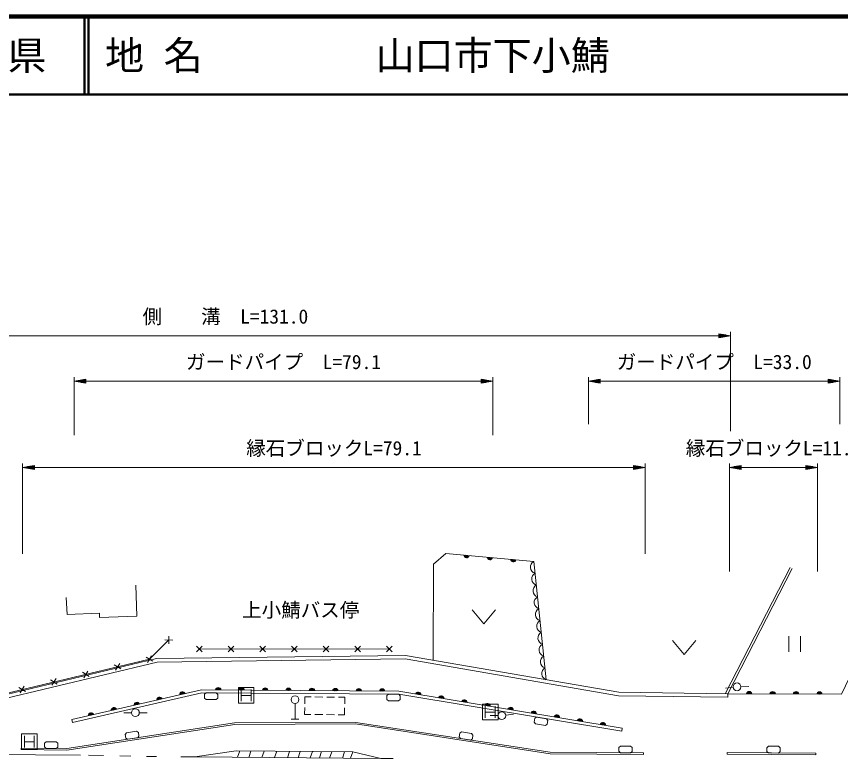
# Model space of a CAD drawing. Units: millimetres, scale not verified. Extents: x 40000 to 680000, y 20000 to 380000.
# Drawn here: x 359035 to 464591, y 284931 to 380000 of the extents above; entities that cross this region are included whole.
import ezdxf
from ezdxf.enums import TextEntityAlignment as Align

# ---------------------------------------------------------------- set-up
doc = ezdxf.new("R2010")
doc.units = ezdxf.units.MM
doc.header["$LTSCALE"] = 1000
for name, color, linetype, lineweight in [('M-BGD', 7, 'Continuous', 13), ('M-STR-HTXT', 7, 'Continuous', 13), ('M-STR-STRC', 7, 'Continuous', 13), ('M-STR-STRD', 7, 'Continuous', 13), ('M-TTL', 2, 'Continuous', 140), ('M-TTL-LINE', 7, 'Continuous', 50)]:
    doc.layers.add(name, color=color, linetype=linetype, lineweight=lineweight)
doc.layers.add('M-TTL-TXT', color=7, linetype='Continuous')
doc.styles.add('ＭＳ ゴシック', font='')
doc.styles.get('ＭＳ ゴシック').set_extended_font_data('MS Gothic')

msp = doc.modelspace()

# ---------------------------------------------------------------- linework, layer by layer
at = {"layer": 'M-BGD'}
for p, q in [((412396, 297529), (412432, 309826)), ((425299, 310191), (426886, 295024)), ((458141, 309392), (449833, 293239)), ((458407, 309255), (450168, 293235)), ((374459, 303188), (374303, 307132)), ((365420, 305565), (365506, 303391)), ((365506, 303391), (369663, 303556)), ((369663, 303556), (369685, 302998)), ((369685, 302998), (374459, 303188)), ((417413, 303976), (418913, 302176)), ((418913, 302176), (420413, 303976)), ((379053, 300113), (378053, 300120)), ((378550, 299616), (378557, 300616)), ((443054, 300072), (444554, 298272)), ((444554, 298272), (446054, 300072)), ((457976, 300593), (457976, 298593)), ((459476, 300593), (459476, 298593)), ((382814, 299311), (382107, 298603)), ((382107, 299310), (382815, 298604)), ((382461, 298957), (406808, 298968)), ((386872, 299313), (386165, 298605)), ((386165, 299312), (386872, 298605)), ((390223, 299314), (390930, 298607)), ((390930, 299314), (390223, 298607)), ((394281, 299316), (394988, 298609)), ((394988, 299316), (394281, 298609)), ((398338, 299318), (399046, 298611)), ((399045, 299318), (398339, 298610)), ((403103, 299320), (402396, 298612)), ((402396, 299319), (403104, 298613)), ((406454, 299321), (407161, 298614)), ((407161, 299321), (406454, 298614)), ((348091, 290817), (376989, 297729)), ((376498, 297405), (375646, 297928)), ((375810, 297240), (376333, 298092)), ((376989, 297729), (408852, 298142)), ((377045, 297280), (408817, 297692)), ((408817, 297692), (436148, 292965)), ((408852, 298142), (436189, 293415)), ((348141, 290366), (377045, 297280)), ((372420, 296429), (371568, 296953)), ((371732, 296265), (372256, 297117)), ((368342, 295454), (367490, 295977)), ((367654, 295289), (368178, 296142)), ((364264, 294478), (363412, 295002)), ((363576, 294314), (364100, 295166)), ((360186, 293503), (359334, 294026)), ((359499, 293339), (360022, 294191)), ((382737, 293745), (366133, 289919)), ((408026, 293561), (382737, 293745)), ((436632, 288827), (408026, 293561)), ((450836, 294052), (449843, 293930)), ((451832, 294129), (452831, 294162)), ((382781, 293344), (366223, 289529)), ((407992, 293162), (382781, 293344)), ((383124, 293156), (383120, 292673)), ((383319, 292486), (383120, 292673)), ((383325, 293340), (383124, 293156)), ((383319, 292486), (384621, 292477)), ((383325, 293340), (384627, 293331)), ((384621, 292477), (384822, 292661)), ((384627, 293331), (384826, 293144)), ((384826, 293144), (384822, 292661)), ((395964, 292827), (395958, 291951)), ((396773, 292822), (395964, 292827)), ((398273, 292812), (397273, 292819)), ((399773, 292803), (398773, 292809)), ((401082, 292794), (400273, 292799)), ((401077, 291917), (401082, 292794)), ((406488, 292987), (406485, 292504)), ((406684, 292317), (406485, 292504)), ((406690, 293171), (406488, 292987)), ((406690, 293171), (407992, 293162)), ((407985, 292307), (408187, 292491)), ((436567, 288432), (407992, 293162)), ((407992, 293162), (408190, 292974)), ((408190, 292974), (408187, 292491)), ((436148, 292965), (450163, 292785)), ((436189, 293415), (450168, 293235)), ((450163, 292785), (450168, 293235)), ((394719, 291974), (394719, 289974)), ((395955, 291451), (395949, 290574)), ((401068, 290541), (401073, 291417)), ((406684, 292317), (407985, 292307)), ((373770, 290795), (372770, 290782)), ((374770, 290797), (375770, 290789)), ((395949, 290574), (396758, 290569)), ((397258, 290565), (398258, 290559)), ((398758, 290556), (399758, 290549)), ((400258, 290546), (401068, 290541)), ((420702, 290433), (419703, 290441)), ((421699, 290489), (422691, 290611)), ((366133, 289919), (366223, 289529)), ((394219, 289974), (395219, 289974)), ((425434, 290087), (425355, 289610)), ((425522, 289394), (425355, 289610)), ((425661, 290237), (425434, 290087)), ((425522, 289394), (426806, 289182)), ((425661, 290237), (426946, 290025)), ((426806, 289182), (427034, 289332)), ((426946, 290025), (427113, 289809)), ((427113, 289809), (427034, 289332)), ((373143, 288238), (372973, 288024)), ((374430, 288435), (373143, 288238)), ((374430, 288435), (374655, 288281)), ((374728, 287804), (374655, 288281)), ((415749, 287707), (415822, 288184)), ((416048, 288338), (415822, 288184)), ((417335, 288140), (416048, 288338)), ((436632, 288827), (436567, 288432)), ((373046, 287546), (372973, 288024)), ((373272, 287393), (373046, 287546)), ((374559, 287590), (373272, 287393)), ((374559, 287590), (374728, 287804)), ((415918, 287493), (415749, 287707)), ((417205, 287295), (415918, 287493)), ((417205, 287295), (417431, 287448)), ((417335, 288140), (417504, 287926)), ((417431, 287448), (417504, 287926)), ((362623, 286424), (362629, 286907)), ((362820, 286236), (362623, 286424)), ((362832, 287090), (362629, 286907)), ((364122, 286218), (362820, 286236)), ((364134, 287072), (362832, 287090)), ((364122, 286218), (364324, 286401)), ((364134, 287072), (364331, 286884)), ((364324, 286401), (364331, 286884)), ((436201, 285859), (436203, 286342)), ((436404, 286527), (436203, 286342)), ((437706, 286520), (436404, 286527)), ((437706, 286520), (437905, 286334)), ((437902, 285851), (437905, 286334)), ((455153, 285834), (455156, 286317)), ((455357, 286502), (455156, 286317)), ((456659, 286493), (455357, 286502)), ((456659, 286493), (456858, 286305)), ((456854, 285822), (456858, 286305)), ((368260, 285349), (370164, 285314)), ((372282, 285275), (373699, 285248)), ((375691, 285211), (376984, 285188)), ((381893, 285130), (380073, 285130)), ((436400, 285673), (436201, 285859)), ((437702, 285666), (436400, 285673)), ((437702, 285666), (437902, 285851)), ((455351, 285647), (455153, 285834)), ((456653, 285638), (455351, 285647)), ((456653, 285638), (456854, 285822)), ((405698, 284934), (407275, 284931))]:
    msp.add_line(p, q, dxfattribs=at)
for points in [[(412432, 309826), (414050, 311183), (425299, 310191)], [(472136, 308641), (464724, 293177), (450059, 293236)], [(378553, 300116), (376072, 297666), (355682, 292789)], [(367220, 285377), (286552, 285962), (230786, 286581), (223742, 286852)]]:
    msp.add_lwpolyline(points, dxfattribs=at)
for centre in [(451332, 294112), (394719, 292474), (374270, 290801), (421202, 290429)]:
    msp.add_circle(centre, 500, dxfattribs=at)
for centre, radius, start, end in [((416691, 311004), 354, 183.75884, 346.16402), ((416691, 311004), 283, 185.98288, 343.93998), ((416691, 311004), 212, 189.7292, 340.19365), ((416691, 311004), 142, 197.44093, 332.48192), ((416691, 311004), 100, 207.7586, 322.16426), ((416691, 311004), 100, 207.7586, 322.16426), ((419680, 310741), 354, 183.75884, 346.16402), ((419680, 310741), 283, 185.98288, 343.93998), ((419680, 310741), 212, 189.7292, 340.19365), ((419680, 310741), 142, 197.44093, 332.48192), ((419680, 310741), 100, 207.7586, 322.16426), ((419680, 310741), 100, 207.7586, 322.16426), ((422668, 310477), 354, 183.75884, 346.16402), ((422668, 310477), 283, 185.98288, 343.93998), ((422668, 310477), 212, 189.7292, 340.19365), ((422668, 310477), 142, 197.44093, 332.48192), ((422668, 310477), 100, 207.7586, 322.16426), ((422668, 310477), 100, 207.7586, 322.16426), ((425708, 309467), 831, 119.46542, 252.48135), ((425867, 307950), 831, 119.46542, 252.48135), ((426026, 306434), 831, 119.46542, 252.48135), ((426185, 304917), 831, 119.46542, 252.48135), ((426343, 303400), 831, 119.46542, 252.48135), ((426502, 301883), 831, 119.46542, 252.48135), ((426661, 300367), 831, 119.46542, 252.48135), ((426819, 298850), 831, 119.46542, 252.48135), ((426978, 297333), 831, 119.46542, 252.48135), ((427137, 295816), 831, 119.46542, 252.48135), ((380294, 293126), 354, 21.77312, 184.1783), ((384881, 293675), 354, 8.38196, 170.78714), ((384881, 293675), 283, 10.606, 168.5631), ((384881, 293675), 212, 14.35232, 164.81677), ((384881, 293675), 142, 22.06405, 157.10504), ((384881, 293675), 100, 32.38172, 146.78738), ((384881, 293675), 100, 32.38172, 146.78738), ((387881, 293653), 354, 8.38196, 170.78714), ((387881, 293653), 283, 10.606, 168.5631), ((387881, 293653), 212, 14.35232, 164.81677), ((387881, 293653), 142, 22.06405, 157.10504), ((387881, 293653), 100, 32.38172, 146.78738), ((387881, 293653), 100, 32.38172, 146.78738), ((390881, 293631), 354, 8.38196, 170.78714), ((390881, 293631), 283, 10.606, 168.5631), ((390881, 293631), 212, 14.35232, 164.81677), ((390881, 293631), 142, 22.06405, 157.10504), ((390881, 293631), 100, 32.38172, 146.78738), ((390881, 293631), 100, 32.38172, 146.78738), ((393881, 293610), 354, 8.38196, 170.78714), ((393881, 293610), 283, 10.606, 168.5631), ((393881, 293610), 212, 14.35232, 164.81677), ((393881, 293610), 142, 22.06405, 157.10504), ((393881, 293610), 100, 32.38172, 146.78738), ((393881, 293610), 100, 32.38172, 146.78738), ((396881, 293588), 354, 8.38196, 170.78714), ((396881, 293588), 283, 10.606, 168.5631), ((396881, 293588), 212, 14.35232, 164.81677), ((396881, 293588), 142, 22.06405, 157.10504), ((396881, 293588), 100, 32.38172, 146.78738), ((396881, 293588), 100, 32.38172, 146.78738), ((399881, 293566), 354, 8.38196, 170.78714), ((399881, 293566), 283, 10.606, 168.5631), ((399881, 293566), 212, 14.35232, 164.81677), ((399881, 293566), 142, 22.06405, 157.10504), ((399881, 293566), 100, 32.38172, 146.78738), ((399881, 293566), 100, 32.38172, 146.78738), ((402881, 293544), 354, 8.38196, 170.78714), ((402881, 293544), 283, 10.606, 168.5631), ((402881, 293544), 212, 14.35232, 164.81677), ((402881, 293544), 142, 22.06405, 157.10504), ((402881, 293544), 100, 32.38172, 146.78738), ((402881, 293544), 100, 32.38172, 146.78738), ((405881, 293523), 354, 8.38196, 170.78714), ((405881, 293523), 283, 10.606, 168.5631), ((405881, 293523), 212, 14.35232, 164.81677), ((405881, 293523), 142, 22.06405, 157.10504), ((405881, 293523), 100, 32.38172, 146.78738), ((405881, 293523), 100, 32.38172, 146.78738), ((410481, 293100), 354, 359.40007, 161.80525), ((452891, 293171), 354, 8.56468, 170.96986), ((452891, 293171), 283, 10.78872, 168.74582), ((455891, 293159), 354, 8.56468, 170.96986), ((458891, 293146), 354, 8.56468, 170.96986), ((461891, 293134), 354, 8.56468, 170.96986), ((377370, 292453), 354, 21.77312, 184.1783), ((377370, 292453), 283, 23.99716, 181.95426), ((377370, 292453), 212, 27.74349, 178.20793), ((377370, 292453), 142, 35.45521, 170.4962), ((377370, 292453), 100, 45.77288, 160.17854), ((377370, 292453), 100, 45.77288, 160.17854), ((380294, 293126), 283, 23.99716, 181.95426), ((380294, 293126), 212, 27.74349, 178.20793), ((380294, 293126), 142, 35.45521, 170.4962), ((380294, 293126), 100, 45.77288, 160.17854), ((380294, 293126), 100, 45.77288, 160.17854), ((410481, 293100), 283, 1.62411, 159.58121), ((410481, 293100), 212, 5.37044, 155.83489), ((410481, 293100), 142, 13.08217, 148.12316), ((410481, 293100), 100, 23.39983, 137.8055), ((410481, 293100), 100, 23.39983, 137.8055), ((413441, 292610), 354, 359.40007, 161.80525), ((413441, 292610), 283, 1.62411, 159.58121), ((413441, 292610), 212, 5.37044, 155.83489), ((413441, 292610), 142, 13.08217, 148.12316), ((413441, 292610), 100, 23.39983, 137.8055), ((413441, 292610), 100, 23.39983, 137.8055), ((416401, 292120), 354, 359.40007, 161.80525), ((416401, 292120), 283, 1.62411, 159.58121), ((452891, 293171), 212, 14.53505, 164.9995), ((452891, 293171), 142, 22.24678, 157.28777), ((452891, 293171), 100, 32.56444, 146.9701), ((452891, 293171), 100, 32.56444, 146.9701), ((455891, 293159), 283, 10.78872, 168.74582), ((455891, 293159), 212, 14.53505, 164.9995), ((455891, 293159), 142, 22.24678, 157.28777), ((455891, 293159), 100, 32.56444, 146.9701), ((455891, 293159), 100, 32.56444, 146.9701), ((458891, 293146), 283, 10.78872, 168.74582), ((458891, 293146), 212, 14.53505, 164.9995), ((458891, 293146), 142, 22.24678, 157.28777), ((458891, 293146), 100, 32.56444, 146.9701), ((458891, 293146), 100, 32.56444, 146.9701), ((461891, 293134), 283, 10.78872, 168.74582), ((461891, 293134), 212, 14.53505, 164.9995), ((461891, 293134), 142, 22.24678, 157.28777), ((461891, 293134), 100, 32.56444, 146.9701), ((461891, 293134), 100, 32.56444, 146.9701), ((371524, 291105), 354, 21.77312, 184.1783), ((371524, 291105), 283, 23.99716, 181.95426), ((374447, 291779), 354, 21.77312, 184.1783), ((374447, 291779), 283, 23.99716, 181.95426), ((374447, 291779), 212, 27.74349, 178.20793), ((374447, 291779), 142, 35.45521, 170.4962), ((374447, 291779), 100, 45.77288, 160.17854), ((374447, 291779), 100, 45.77288, 160.17854), ((416401, 292120), 212, 5.37044, 155.83489), ((416401, 292120), 142, 13.08217, 148.12316), ((416401, 292120), 100, 23.39983, 137.8055), ((416401, 292120), 100, 23.39983, 137.8055), ((419361, 291630), 354, 359.40007, 161.80525), ((419361, 291630), 283, 1.62411, 159.58121), ((419361, 291630), 212, 5.37044, 155.83489), ((419361, 291630), 142, 13.08217, 148.12316), ((419361, 291630), 100, 23.39983, 137.8055), ((419361, 291630), 100, 23.39983, 137.8055), ((422320, 291141), 354, 359.40007, 161.80525), ((422320, 291141), 283, 1.62411, 159.58121), ((422320, 291141), 212, 5.37044, 155.83489), ((368600, 290432), 354, 21.77312, 184.1783), ((368600, 290432), 283, 23.99716, 181.95426), ((368600, 290432), 212, 27.74349, 178.20793), ((368600, 290432), 142, 35.45521, 170.4962), ((368600, 290432), 100, 45.77288, 160.17854), ((368600, 290432), 100, 45.77288, 160.17854), ((371524, 291105), 212, 27.74349, 178.20793), ((371524, 291105), 142, 35.45521, 170.4962), ((371524, 291105), 100, 45.77288, 160.17854), ((371524, 291105), 100, 45.77288, 160.17854), ((422320, 291141), 142, 13.08217, 148.12316), ((422320, 291141), 100, 23.39983, 137.8055), ((422320, 291141), 100, 23.39983, 137.8055), ((425280, 290651), 354, 359.40007, 161.80525), ((425280, 290651), 283, 1.62411, 159.58121), ((425280, 290651), 212, 5.37044, 155.83489), ((425280, 290651), 142, 13.08217, 148.12316), ((425280, 290651), 100, 23.39983, 137.8055), ((425280, 290651), 100, 23.39983, 137.8055), ((428240, 290161), 354, 359.40007, 161.80525), ((428240, 290161), 283, 1.62411, 159.58121), ((428240, 290161), 212, 5.37044, 155.83489), ((428240, 290161), 142, 13.08217, 148.12316), ((428240, 290161), 100, 23.39983, 137.8055), ((428240, 290161), 100, 23.39983, 137.8055), ((431200, 289671), 354, 359.40007, 161.80525), ((431200, 289671), 283, 1.62411, 159.58121), ((431200, 289671), 212, 5.37044, 155.83489), ((431200, 289671), 142, 13.08217, 148.12316), ((431200, 289671), 100, 23.39983, 137.8055), ((431200, 289671), 100, 23.39983, 137.8055), ((434159, 289181), 354, 359.40007, 161.80525), ((434159, 289181), 283, 1.62411, 159.58121), ((434159, 289181), 212, 5.37044, 155.83489), ((434159, 289181), 142, 13.08217, 148.12316), ((434159, 289181), 100, 23.39983, 137.8055), ((434159, 289181), 100, 23.39983, 137.8055)]:
    msp.add_arc(centre, radius, start, end, dxfattribs=at)
at = {"layer": 'M-STR-HTXT'}
for p, q in [((322611, 339098), (448985, 339098)), ((450485, 339098), (448985, 339348)), ((448985, 339348), (448985, 338848)), ((449285, 339298), (448985, 339298)), ((448985, 339248), (449585, 339248)), ((449885, 339198), (448985, 339198)), ((448985, 339148), (450185, 339148)), ((450485, 339098), (448985, 338848)), ((450485, 339098), (448985, 339098)), ((448985, 339048), (450185, 339048)), ((449885, 338998), (448985, 338998)), ((448985, 338948), (449585, 338948)), ((449285, 338898), (448985, 338898)), ((450485, 326882), (450485, 339598)), ((366419, 326373), (366419, 333776)), ((420067, 326373), (420067, 333776)), ((432310, 327785), (432310, 333776)), ((464521, 327785), (464521, 333776)), ((366419, 333276), (367919, 333526)), ((366419, 333276), (367919, 333026)), ((366419, 333276), (367919, 333276)), ((367919, 333326), (366719, 333326)), ((367919, 333226), (366719, 333226)), ((367019, 333376), (367919, 333376)), ((367019, 333176), (367919, 333176)), ((367919, 333426), (367319, 333426)), ((367919, 333126), (367319, 333126)), ((367619, 333476), (367919, 333476)), ((367619, 333076), (367919, 333076)), ((367919, 333026), (367919, 333526)), ((367919, 333276), (418567, 333276)), ((420067, 333276), (418567, 333526)), ((418567, 333526), (418567, 333026)), ((418867, 333476), (418567, 333476)), ((418567, 333426), (419167, 333426)), ((419467, 333376), (418567, 333376)), ((418567, 333326), (419767, 333326)), ((420067, 333276), (418567, 333026)), ((420067, 333276), (418567, 333276)), ((418567, 333226), (419767, 333226)), ((419467, 333176), (418567, 333176)), ((418567, 333126), (419167, 333126)), ((418867, 333076), (418567, 333076)), ((432310, 333276), (433810, 333526)), ((432310, 333276), (433810, 333026)), ((432310, 333276), (433810, 333276)), ((433810, 333326), (432610, 333326)), ((433810, 333226), (432610, 333226)), ((432910, 333376), (433810, 333376)), ((432910, 333176), (433810, 333176)), ((433810, 333426), (433210, 333426)), ((433810, 333126), (433210, 333126)), ((433510, 333476), (433810, 333476)), ((433510, 333076), (433810, 333076)), ((433810, 333026), (433810, 333526)), ((433810, 333276), (463021, 333276)), ((464521, 333276), (463021, 333526)), ((463021, 333526), (463021, 333026)), ((463321, 333476), (463021, 333476)), ((463021, 333426), (463621, 333426)), ((463921, 333376), (463021, 333376)), ((463021, 333326), (464221, 333326)), ((464521, 333276), (463021, 333026)), ((464521, 333276), (463021, 333276)), ((463021, 333226), (464221, 333226)), ((463921, 333176), (463021, 333176)), ((463021, 333126), (463621, 333126)), ((463321, 333076), (463021, 333076)), ((359827, 311156), (359827, 322725)), ((359827, 322225), (361327, 322475)), ((359827, 322225), (361327, 321975)), ((359827, 322225), (361327, 322225)), ((361327, 322275), (360127, 322275)), ((361327, 322175), (360127, 322175)), ((360427, 322325), (361327, 322325)), ((360427, 322125), (361327, 322125)), ((361327, 322375), (360727, 322375)), ((361327, 322075), (360727, 322075)), ((361027, 322425), (361327, 322425)), ((361027, 322025), (361327, 322025)), ((361327, 321975), (361327, 322475)), ((361327, 322225), (438087, 322225)), ((439587, 322225), (438087, 322475)), ((438087, 322475), (438087, 321975)), ((438387, 322425), (438087, 322425)), ((438087, 322375), (438687, 322375)), ((438987, 322325), (438087, 322325)), ((438087, 322275), (439287, 322275)), ((439587, 322225), (438087, 321975)), ((439587, 322225), (438087, 322225)), ((438087, 322175), (439287, 322175)), ((438987, 322125), (438087, 322125)), ((438087, 322075), (438687, 322075)), ((438387, 322025), (438087, 322025)), ((439587, 311156), (439587, 322725)), ((450362, 308874), (450362, 322725)), ((450362, 322225), (451862, 322475)), ((450362, 322225), (451862, 321975)), ((450362, 322225), (451862, 322225)), ((451862, 322275), (450662, 322275)), ((451862, 322175), (450662, 322175)), ((450962, 322325), (451862, 322325)), ((450962, 322125), (451862, 322125)), ((451862, 322375), (451262, 322375)), ((451862, 322075), (451262, 322075)), ((451562, 322425), (451862, 322425)), ((451562, 322025), (451862, 322025)), ((451862, 321975), (451862, 322475)), ((451862, 322225), (460160, 322225)), ((461660, 322225), (460160, 322475)), ((460160, 322475), (460160, 321975)), ((460460, 322425), (460160, 322425)), ((460160, 322375), (460760, 322375)), ((461060, 322325), (460160, 322325)), ((460160, 322275), (461360, 322275)), ((461660, 322225), (460160, 321975)), ((461660, 322225), (460160, 322225)), ((460160, 322175), (461360, 322175)), ((461060, 322125), (460160, 322125)), ((460160, 322075), (460760, 322075)), ((460460, 322025), (460160, 322025)), ((461660, 308874), (461660, 322725))]:
    msp.add_line(p, q, dxfattribs=at)
at = {"layer": 'M-STR-STRC'}
for p, q in [((387456, 292016), (387456, 294016)), ((387456, 294016), (389456, 294016)), ((387831, 293766), (387831, 292266)), ((389081, 293766), (389081, 292266)), ((389456, 294016), (389456, 292016)), ((387831, 293016), (389081, 293016)), ((389456, 292016), (387456, 292016)), ((418717, 289889), (418717, 291889)), ((418717, 291889), (420717, 291889)), ((419092, 291639), (419092, 290139)), ((420342, 291639), (420342, 290139)), ((420717, 291889), (420717, 289889)), ((419092, 290889), (420342, 290889)), ((420717, 289889), (418717, 289889)), ((359682, 286081), (359682, 288081)), ((359682, 288081), (361682, 288081)), ((360057, 287831), (360057, 286331)), ((361307, 287831), (361307, 286331)), ((361682, 288081), (361682, 286081)), ((361682, 286081), (359682, 286081)), ((360057, 287081), (361307, 287081)), ((381893, 285130), (387186, 285903)), ((381893, 285130), (405698, 284934)), ((387186, 285903), (402141, 285780)), ((387624, 285899), (387336, 285085)), ((389069, 285887), (388781, 285074)), ((390761, 285873), (390472, 285060)), ((392377, 285860), (392089, 285046)), ((394028, 285847), (393740, 285033)), ((395389, 285835), (395101, 285022)), ((396935, 285823), (396647, 285009)), ((398125, 285813), (397837, 284999)), ((399413, 285802), (399125, 284988)), ((401069, 285789), (400781, 284975)), ((402129, 285780), (401841, 284966)), ((405698, 284934), (402141, 285780))]:
    msp.add_line(p, q, dxfattribs=at)
at = {"layer": 'M-STR-STRD'}
for p, q in [((365475, 286199), (386979, 289492)), ((365489, 285999), (386995, 289292)), ((386979, 289492), (402493, 289559)), ((386995, 289292), (402478, 289359)), ((402478, 289359), (427401, 285524)), ((402493, 289559), (427417, 285724)), ((359652, 286279), (359649, 286079)), ((359649, 286079), (365489, 285999)), ((359652, 286279), (365475, 286199)), ((427401, 285524), (439363, 285464)), ((427417, 285724), (439364, 285664)), ((439364, 285664), (439363, 285464)), ((450085, 285684), (461450, 285603)), ((450085, 285684), (450085, 285484)), ((450085, 285484), (461448, 285403)), ((461448, 285403), (461450, 285603))]:
    msp.add_line(p, q, dxfattribs=at)
at = {"layer": 'M-TTL'}
msp.add_line((680000, 380000), (40000, 380000), dxfattribs=at)
at = {"layer": 'M-TTL-LINE'}
for p, q in [((367750, 380000), (367750, 370000)), ((368250, 380000), (368250, 370000)), ((40000, 370000), (680000, 370000))]:
    msp.add_line(p, q, dxfattribs=at)

# ---------------------------------------------------------------- texts
at = {"layer": 'M-BGD', "style": 'ＭＳ ゴシック'}
msp.add_text('上小鯖バス停', height=1833, dxfattribs=at).set_placement((395444, 302493), align=Align.BOTTOM_CENTER)
at = {"layer": 'M-STR-HTXT', "style": 'ＭＳ ゴシック'}
for s, p in [('側\u3000\u3000溝  L=131.0', (385798, 340098)), ('ガードパイプ  L=79.1', (393243, 334276)), ('ガードパイプ  L=33.0', (448415, 334276)), ('縁石ブロックL=79.1', (399707, 323225)), ('縁石ブロックL=11.0', (456011, 323225))]:
    msp.add_text(s, height=1833, dxfattribs=at).set_placement(p, align=Align.BOTTOM_CENTER)
at = {"layer": 'M-TTL-TXT', "style": 'ＭＳ ゴシック'}
msp.add_text('山\u3000口\u3000県', height=3666, dxfattribs=at).set_placement((350375, 375000), align=Align.MIDDLE_CENTER)
for s, p in [('地 名', (370380, 375000)), ('山口市下小鯖', (405024, 375000))]:
    msp.add_text(s, height=3666, dxfattribs=at).set_placement(p, align=Align.MIDDLE_LEFT)

doc.saveas('drawing.dxf')
